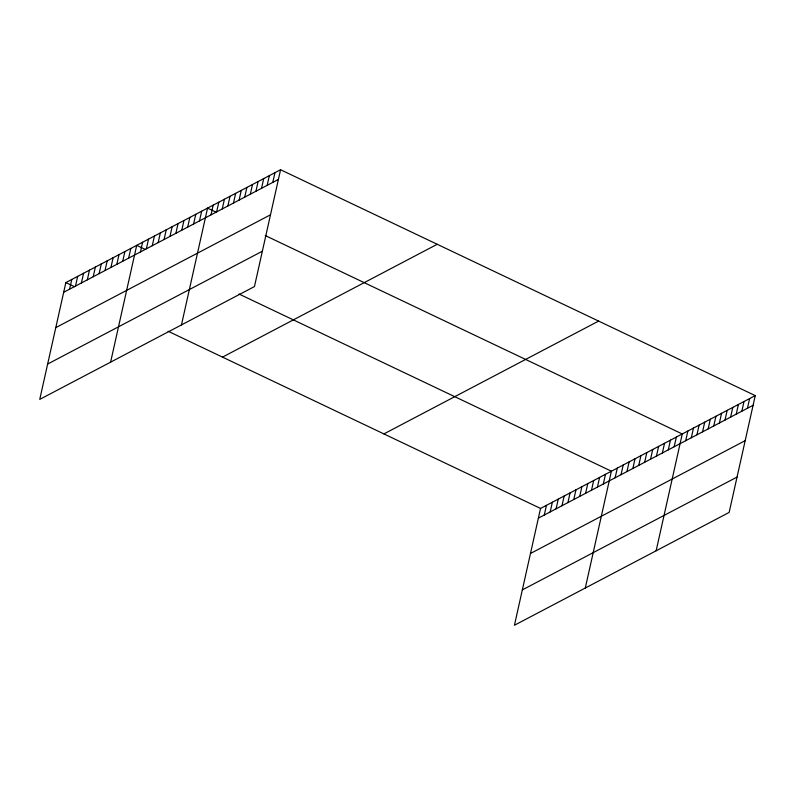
<?xml version="1.0" encoding="UTF-8"?>
<svg xmlns="http://www.w3.org/2000/svg" width="795" height="795" viewBox="0 0 795 795"><rect width="100%" height="100%" fill="white"/><g stroke="black" fill="none" stroke-linecap="round" stroke-linejoin="round"><path stroke-width="1.19" d="M280.565 169.742L65.856 282.573L39.75 399.388L254.46 286.558L280.565 169.742L755.25 395.612L729.144 512.427L514.435 625.258L540.54 508.442L755.25 395.612M69.602 289.171L71.769 279.472M75.505 286.061L77.671 276.372M81.408 282.96L83.574 273.271M87.311 279.86L89.477 270.171M93.214 276.759L95.38 267.06M99.117 273.649L101.283 263.96M105.029 270.548L107.196 260.859M110.932 267.448L113.099 257.759M116.835 264.347L119.002 254.648M122.738 261.247L124.904 251.548M128.641 258.137L130.807 248.447M110.604 362.152L136.71 245.347L145.415 249.481M140.447 251.936L142.623 242.237M146.359 248.835L148.526 239.136M152.262 245.725L154.429 236.036M158.165 242.624L160.332 232.935M164.068 239.524L166.234 229.825M169.971 236.423L172.137 226.724M175.874 233.313L178.04 223.624M181.787 230.212L183.953 220.523M187.69 227.112L189.856 217.423M193.592 224.011L195.759 214.312M199.495 220.901L201.662 211.212M181.459 324.916L207.565 208.111L216.27 212.255M211.013 214.849L213.179 205.16M216.628 211.897L218.794 202.208M222.242 208.946L224.419 199.257M227.867 205.994L230.033 196.305M233.482 203.053L235.648 193.354M239.096 200.102L241.263 190.403M244.711 197.15L246.877 187.451M250.326 194.199L252.492 184.5M255.94 191.247L258.107 181.548M261.555 188.296L263.721 178.597M267.17 185.344L269.336 175.645M272.784 182.393L274.951 172.694M544.277 515.031L546.443 505.342M550.18 511.93L552.356 502.241M556.093 508.83L558.259 499.131M561.995 505.729L564.162 496.03M567.898 502.619L570.065 492.93M573.801 499.518L575.968 489.829M579.704 496.418L581.87 486.719M585.607 493.317L587.773 483.618M591.52 490.207L593.686 480.518M597.423 487.106L599.589 477.417M603.326 484.006L605.492 474.307M585.289 588.022L611.395 471.206L238.967 294.001M615.131 477.795L617.298 468.106M621.034 474.695L623.201 465.005M626.947 471.594L629.113 461.895M632.85 468.493L635.016 458.795M638.753 465.383L640.919 455.694M644.656 462.283L646.822 452.594M650.558 459.182L652.725 449.493M656.461 456.082L658.628 446.383M662.374 452.981L664.541 443.282M668.277 449.871L670.443 440.182M674.18 446.77L676.346 437.081M656.143 550.786L682.249 433.971L265.222 235.539M685.697 440.718L687.864 431.019M691.312 437.767L693.479 428.068M696.927 434.815L699.093 425.126M702.542 431.864L704.708 422.175M708.156 428.912L710.323 419.223M713.771 425.961L715.937 416.272M719.395 423.01L721.562 413.321M725.01 420.058L727.177 410.369M730.625 417.107L732.791 407.418M736.24 414.155L738.406 404.466M741.854 411.204L744.021 401.515M747.469 408.252L749.635 398.563M63.689 292.272L278.399 179.441M55.789 327.62L270.499 214.789M47.65 364.04L262.36 251.21M222.501 357.114L437.21 244.284M383.896 433.911L598.605 321.081M538.374 518.131L753.084 405.301M530.474 553.489L745.183 440.659M522.335 589.9L737.044 477.07M65.856 282.573L74.561 286.717M168.113 331.237L540.54 508.442"/></g></svg>
